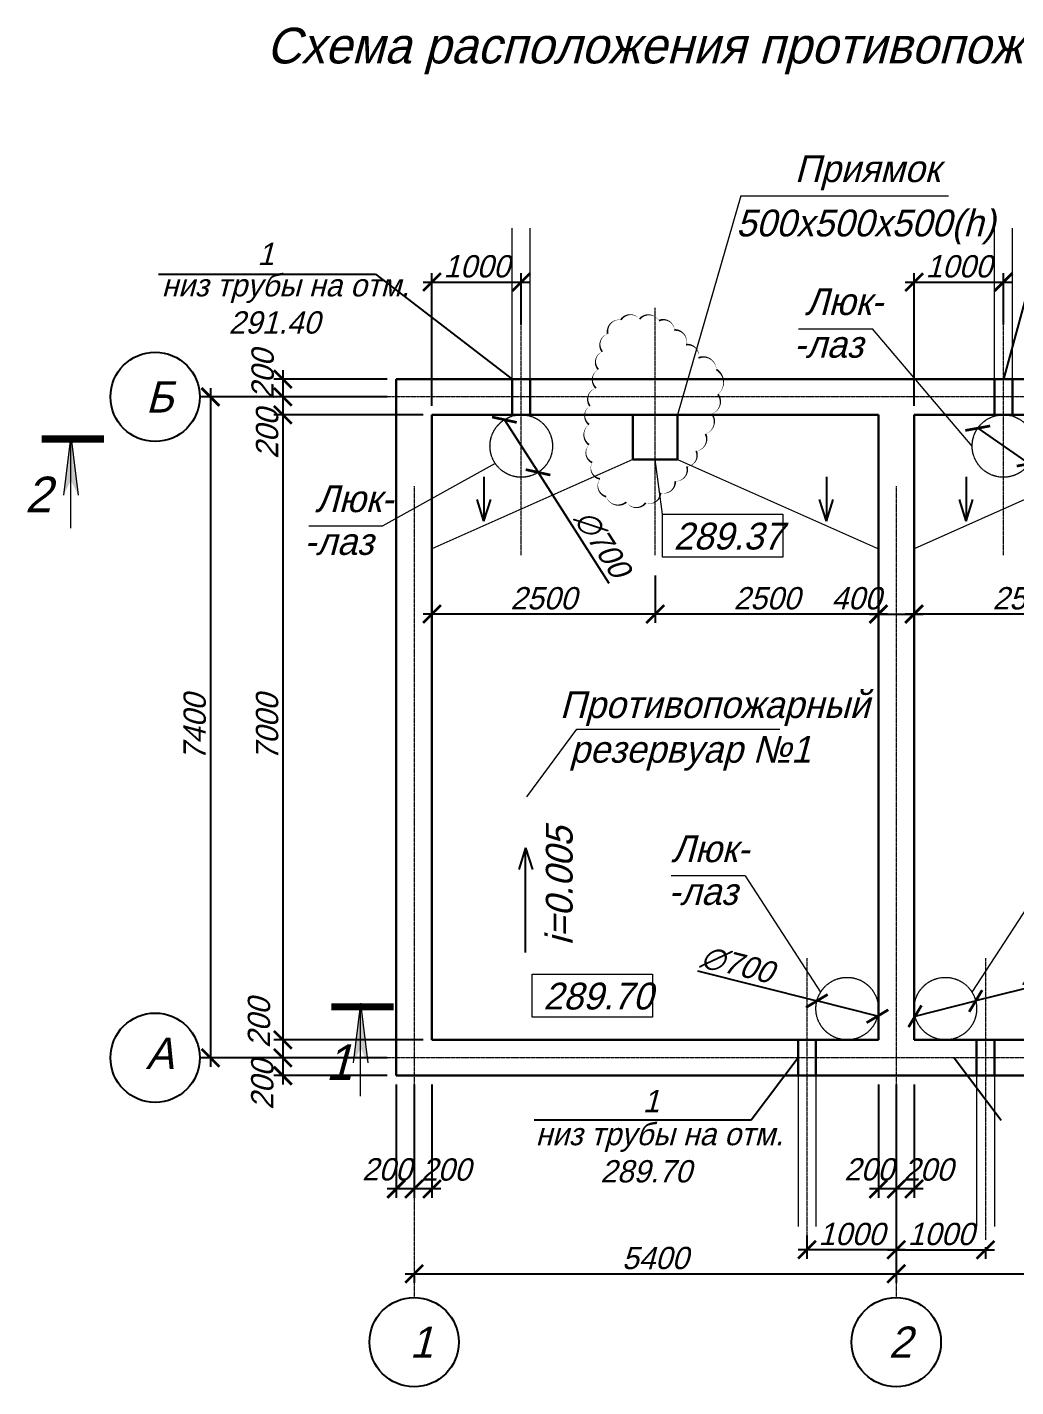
# Model space of a CAD drawing. Header units: millimetres. Extents: x 5929542 to 6152618, y 10240044 to 10382466.
# Drawn here: x 6011484 to 6022556, y 10303266 to 10318492 of the extents above; entities that cross this region are included whole.
import ezdxf

# ---------------------------------------------------------------- set-up
doc = ezdxf.new("R2010")
doc.units = ezdxf.units.MM
doc.header["$PDMODE"] = 35
doc.linetypes.add('ACAD_ISO02W100', pattern=[15, 12, -3])
doc.linetypes.add('CENTER', pattern=[2, 1.25, -0.25, 0.25, -0.25])
doc.layers.get('Defpoints').update_dxf_attribs({"color": 253})
for name, color, linetype, lineweight in [('Dimentions', 65, 'Continuous', 9), ('Layer1', 10, 'ACAD_ISO02W100', 13), ('арматура', 7, 'Continuous', 40), ('МОНОЛИТ', 5, 'Continuous', 30), ('Осевая', 4, 'CENTER', 9), ('Размеры', 172, 'Continuous', 13), ('Текст', 134, 'Continuous', 13), ('Текст @ 1', 134, 'Continuous', 13), ('эксплик', 7, 'Continuous', 50)]:
    doc.layers.add(name, color=color, linetype=linetype, lineweight=lineweight)
doc.layers.add('ВК', color=7, linetype='Continuous')
doc.layers.add('вспомог.', color=1, linetype='Continuous')
doc.styles.add('ГОСТ 2.304', font='mipgost.ttf', dxfattribs={"oblique": 15})
doc.styles.add('Размеры', font='times.ttf', dxfattribs={"width": 0.6})
doc.dimstyles.new('Размер 200', dxfattribs={"dimtxt": 250, "dimasz": 200, "dimexe": 100, "dimexo": 100, "dimgap": 50, "dimtad": 1, "dimdec": 0, "dimlfac": 2, "dimdsep": 46, "dimtxsty": 'Размеры', "dimblk1": 'ARCHTICK', "dimblk2": 'ARCHTICK', "dimsah": 1, "dimcen": 300, "dimdle": 100, "dimclrd": 256, "dimclre": 256, "dimclrt": 7, "dimaunit": 1, "dimadec": 1, "dimazin": 0, "dimtfac": 1, "dimtdec": 0, "dimtmove": 1, "dimatfit": 3, "dimldrblk": 'ARCHTICK', "dimfxl": 1, "dimtolj": 1, "dimtzin": 0, "dimarcsym": 0})

# ---------------------------------------------------------------- blocks, each defined once
blk = doc.blocks.new('_ArchTick')
at = {"color": 0, "linetype": 'ByBlock', "const_width": 0.15}
blk.add_lwpolyline([(-0.5, -0.5), (0.5, 0.5)], dxfattribs=at)
blk = doc.blocks.new('*D169')
at = {"layer": 'Defpoints', "color": 0, "transparency": 16777216}
for p in [(6015617, 10314351), (6013536, 10306951), (6015617, 10306951)]:
    blk.add_point(p, dxfattribs=at)
at = {"layer": 'Dimentions', "lineweight": -2, "transparency": 16777216}
for p, q in [((6015517, 10314351), (6013436, 10314351)), ((6013536, 10314451), (6013536, 10306851)), ((6015517, 10306951), (6013436, 10306951))]:
    blk.add_line(p, q, dxfattribs=at)
at = {"layer": 'Dimentions', "lineweight": -2, "transparency": 16777216, "xscale": 200, "yscale": 200, "zscale": 200}
for p, rotation in [((6013536, 10314351), 90), ((6013536, 10306951), 270)]:
    blk.add_blockref('_ArchTick', p, dxfattribs=dict(at, rotation=rotation))
at = {"layer": 'Dimentions', "color": 7, "transparency": 16777216, "insert": (6013361, 10310651), "char_height": 250, "attachment_point": 5, "rotation": 90, "style": 'ГОСТ 2.304'}
blk.add_mtext('\\A1;7400', dxfattribs=at)
blk = doc.blocks.new('*D170')
at = {"layer": 'Defpoints', "color": 0, "transparency": 16777216}
for p in [(6015617, 10314551), (6014347, 10314351), (6015617, 10314351)]:
    blk.add_point(p, dxfattribs=at)
at = {"layer": 'Dimentions', "lineweight": -2, "transparency": 16777216}
for p, q in [((6015517, 10314551), (6014247, 10314551)), ((6014347, 10314651), (6014347, 10314251)), ((6015517, 10314351), (6014247, 10314351))]:
    blk.add_line(p, q, dxfattribs=at)
at = {"layer": 'Dimentions', "lineweight": -2, "transparency": 16777216, "xscale": 200, "yscale": 200, "zscale": 200}
for p, rotation in [((6014347, 10314551), 90), ((6014347, 10314351), 270)]:
    blk.add_blockref('_ArchTick', p, dxfattribs=dict(at, rotation=rotation))
at = {"layer": 'Dimentions', "color": 7, "transparency": 16777216, "insert": (6014122, 10314601), "char_height": 250, "attachment_point": 5, "rotation": 90, "style": 'ГОСТ 2.304'}
blk.add_mtext('\\A1;200', dxfattribs=at)
blk = doc.blocks.new('*D171')
at = {"layer": 'Defpoints', "color": 0, "transparency": 16777216}
for p in [(6015617, 10314351), (6014347, 10314151), (6016017, 10314151)]:
    blk.add_point(p, dxfattribs=at)
at = {"layer": 'Dimentions', "lineweight": -2, "transparency": 16777216}
for p, q in [((6015517, 10314351), (6014247, 10314351)), ((6014347, 10314451), (6014347, 10314051)), ((6015917, 10314151), (6014247, 10314151))]:
    blk.add_line(p, q, dxfattribs=at)
at = {"layer": 'Dimentions', "lineweight": -2, "transparency": 16777216, "xscale": 200, "yscale": 200, "zscale": 200}
for p, rotation in [((6014347, 10314351), 90), ((6014347, 10314151), 270)]:
    blk.add_blockref('_ArchTick', p, dxfattribs=dict(at, rotation=rotation))
at = {"layer": 'Dimentions', "color": 7, "transparency": 16777216, "insert": (6014172, 10313937), "char_height": 250, "attachment_point": 5, "rotation": 90, "style": 'ГОСТ 2.304'}
blk.add_mtext('\\A1;200', dxfattribs=at)
blk = doc.blocks.new('*D172')
at = {"layer": 'Defpoints', "color": 0, "transparency": 16777216}
for p in [(6016017, 10314151), (6014347, 10307151), (6016017, 10307151)]:
    blk.add_point(p, dxfattribs=at)
at = {"layer": 'Dimentions', "lineweight": -2, "transparency": 16777216}
for p, q in [((6014347, 10314251), (6014347, 10307051)), ((6015917, 10314151), (6014247, 10314151)), ((6015917, 10307151), (6014247, 10307151))]:
    blk.add_line(p, q, dxfattribs=at)
at = {"layer": 'Dimentions', "lineweight": -2, "transparency": 16777216, "xscale": 200, "yscale": 200, "zscale": 200}
for p, rotation in [((6014347, 10314151), 90), ((6014347, 10307151), 270)]:
    blk.add_blockref('_ArchTick', p, dxfattribs=dict(at, rotation=rotation))
at = {"layer": 'Dimentions', "color": 7, "transparency": 16777216, "insert": (6014172, 10310651), "char_height": 250, "attachment_point": 5, "rotation": 90, "style": 'ГОСТ 2.304'}
blk.add_mtext('\\A1;7000', dxfattribs=at)
blk = doc.blocks.new('*D173')
at = {"layer": 'Defpoints', "color": 0, "transparency": 16777216}
for p in [(6016017, 10307151), (6014347, 10306951), (6015617, 10306951)]:
    blk.add_point(p, dxfattribs=at)
at = {"layer": 'Dimentions', "lineweight": -2, "transparency": 16777216}
for p, q in [((6014347, 10307251), (6014347, 10306851)), ((6015917, 10307151), (6014247, 10307151)), ((6015517, 10306951), (6014247, 10306951))]:
    blk.add_line(p, q, dxfattribs=at)
at = {"layer": 'Dimentions', "lineweight": -2, "transparency": 16777216, "xscale": 200, "yscale": 200, "zscale": 200}
for p, rotation in [((6014347, 10307151), 90), ((6014347, 10306951), 270)]:
    blk.add_blockref('_ArchTick', p, dxfattribs=dict(at, rotation=rotation))
at = {"layer": 'Dimentions', "color": 7, "transparency": 16777216, "insert": (6014081, 10307339), "char_height": 250, "attachment_point": 5, "rotation": 90, "style": 'ГОСТ 2.304'}
blk.add_mtext('\\A1;200', dxfattribs=at)
blk = doc.blocks.new('*D174')
at = {"layer": 'Defpoints', "color": 0, "transparency": 16777216}
for p in [(6015617, 10306951), (6014347, 10306751), (6015617, 10306751)]:
    blk.add_point(p, dxfattribs=at)
at = {"layer": 'Dimentions', "lineweight": -2, "transparency": 16777216}
for p, q in [((6014347, 10307051), (6014347, 10306651)), ((6015517, 10306951), (6014247, 10306951)), ((6015517, 10306751), (6014247, 10306751))]:
    blk.add_line(p, q, dxfattribs=at)
at = {"layer": 'Dimentions', "lineweight": -2, "transparency": 16777216, "xscale": 200, "yscale": 200, "zscale": 200}
for p, rotation in [((6014347, 10306951), 90), ((6014347, 10306751), 270)]:
    blk.add_blockref('_ArchTick', p, dxfattribs=dict(at, rotation=rotation))
at = {"layer": 'Dimentions', "color": 7, "transparency": 16777216, "insert": (6014118, 10306647), "char_height": 250, "attachment_point": 5, "rotation": 90, "style": 'ГОСТ 2.304'}
blk.add_mtext('\\A1;200', dxfattribs=at)
blk = doc.blocks.new('*D175')
at = {"layer": 'Defpoints', "color": 0, "transparency": 16777216}
for p in [(6021217, 10306751), (6015817, 10304613), (6021217, 10304532)]:
    blk.add_point(p, dxfattribs=at)
at = {"layer": 'Dimentions', "lineweight": -2, "transparency": 16777216}
for p, q in [((6021217, 10306651), (6021217, 10304432)), ((6015717, 10304532), (6021317, 10304532)), ((6015817, 10304513), (6015817, 10304432))]:
    blk.add_line(p, q, dxfattribs=at)
at = {"layer": 'Dimentions', "lineweight": -2, "transparency": 16777216, "xscale": 200, "yscale": 200, "zscale": 200, "rotation": 180}
blk.add_blockref('_ArchTick', (6015817, 10304532), dxfattribs=at)
at = {"layer": 'Dimentions', "lineweight": -2, "transparency": 16777216, "xscale": 200, "yscale": 200, "zscale": 200}
blk.add_blockref('_ArchTick', (6021217, 10304532), dxfattribs=at)
at = {"layer": 'Dimentions', "color": 7, "transparency": 16777216, "insert": (6018517, 10304707), "char_height": 250, "attachment_point": 5, "style": 'ГОСТ 2.304'}
blk.add_mtext('\\A1;5400', dxfattribs=at)
blk = doc.blocks.new('*D176')
at = {"layer": 'Defpoints', "color": 0, "transparency": 16777216}
for p in [(6015817, 10306751), (6016017, 10306751), (6015817, 10305482)]:
    blk.add_point(p, dxfattribs=at)
at = {"layer": 'Dimentions', "lineweight": -2, "transparency": 16777216}
for p, q in [((6015817, 10306651), (6015817, 10305382)), ((6016017, 10306651), (6016017, 10305382)), ((6016117, 10305482), (6015717, 10305482))]:
    blk.add_line(p, q, dxfattribs=at)
at = {"layer": 'Dimentions', "lineweight": -2, "transparency": 16777216, "xscale": 200, "yscale": 200, "zscale": 200, "rotation": 180}
blk.add_blockref('_ArchTick', (6015817, 10305482), dxfattribs=at)
at = {"layer": 'Dimentions', "lineweight": -2, "transparency": 16777216, "xscale": 200, "yscale": 200, "zscale": 200}
blk.add_blockref('_ArchTick', (6016017, 10305482), dxfattribs=at)
at = {"layer": 'Dimentions', "color": 7, "transparency": 16777216, "insert": (6016174, 10305698), "char_height": 250, "attachment_point": 5, "style": 'ГОСТ 2.304'}
blk.add_mtext('\\A1;200', dxfattribs=at)
blk = doc.blocks.new('*D177')
at = {"layer": 'Defpoints', "color": 0, "transparency": 16777216}
for p in [(6015617, 10306751), (6015817, 10306751), (6015617, 10305482)]:
    blk.add_point(p, dxfattribs=at)
at = {"layer": 'Dimentions', "lineweight": -2, "transparency": 16777216}
for p, q in [((6015617, 10306651), (6015617, 10305382)), ((6015817, 10306651), (6015817, 10305382)), ((6015917, 10305482), (6015517, 10305482))]:
    blk.add_line(p, q, dxfattribs=at)
at = {"layer": 'Dimentions', "lineweight": -2, "transparency": 16777216, "xscale": 200, "yscale": 200, "zscale": 200, "rotation": 180}
blk.add_blockref('_ArchTick', (6015617, 10305482), dxfattribs=at)
at = {"layer": 'Dimentions', "lineweight": -2, "transparency": 16777216, "xscale": 200, "yscale": 200, "zscale": 200}
blk.add_blockref('_ArchTick', (6015817, 10305482), dxfattribs=at)
at = {"layer": 'Dimentions', "color": 7, "transparency": 16777216, "insert": (6015512, 10305700), "char_height": 250, "attachment_point": 5, "style": 'ГОСТ 2.304'}
blk.add_mtext('\\A1;200', dxfattribs=at)
blk = doc.blocks.new('*D178')
at = {"layer": 'Defpoints', "color": 0, "transparency": 16777216}
for p in [(6021217, 10306751), (6021417, 10306751), (6021217, 10305482)]:
    blk.add_point(p, dxfattribs=at)
at = {"layer": 'Dimentions', "lineweight": -2, "transparency": 16777216}
for p, q in [((6021217, 10306651), (6021217, 10305382)), ((6021417, 10306651), (6021417, 10305382)), ((6021517, 10305482), (6021117, 10305482))]:
    blk.add_line(p, q, dxfattribs=at)
at = {"layer": 'Dimentions', "lineweight": -2, "transparency": 16777216, "xscale": 200, "yscale": 200, "zscale": 200, "rotation": 180}
blk.add_blockref('_ArchTick', (6021217, 10305482), dxfattribs=at)
at = {"layer": 'Dimentions', "lineweight": -2, "transparency": 16777216, "xscale": 200, "yscale": 200, "zscale": 200}
blk.add_blockref('_ArchTick', (6021417, 10305482), dxfattribs=at)
at = {"layer": 'Dimentions', "color": 7, "transparency": 16777216, "insert": (6021574, 10305698), "char_height": 250, "attachment_point": 5, "style": 'ГОСТ 2.304'}
blk.add_mtext('\\A1;200', dxfattribs=at)
blk = doc.blocks.new('*D179')
at = {"layer": 'Defpoints', "color": 0, "transparency": 16777216}
for p in [(6021017, 10306751), (6021217, 10306751), (6021017, 10305482)]:
    blk.add_point(p, dxfattribs=at)
at = {"layer": 'Dimentions', "lineweight": -2, "transparency": 16777216}
for p, q in [((6021017, 10306651), (6021017, 10305382)), ((6021217, 10306651), (6021217, 10305382)), ((6021317, 10305482), (6020917, 10305482))]:
    blk.add_line(p, q, dxfattribs=at)
at = {"layer": 'Dimentions', "lineweight": -2, "transparency": 16777216, "xscale": 200, "yscale": 200, "zscale": 200, "rotation": 180}
blk.add_blockref('_ArchTick', (6021017, 10305482), dxfattribs=at)
at = {"layer": 'Dimentions', "lineweight": -2, "transparency": 16777216, "xscale": 200, "yscale": 200, "zscale": 200}
blk.add_blockref('_ArchTick', (6021217, 10305482), dxfattribs=at)
at = {"layer": 'Dimentions', "color": 7, "transparency": 16777216, "insert": (6020912, 10305700), "char_height": 250, "attachment_point": 5, "style": 'ГОСТ 2.304'}
blk.add_mtext('\\A1;200', dxfattribs=at)
blk = doc.blocks.new('*D182')
at = {"layer": 'Defpoints', "color": 0, "transparency": 16777216}
for p in [(6016828, 10314096), (6017205, 10313507)]:
    blk.add_point(p, dxfattribs=at)
at = {"layer": 'Dimentions', "lineweight": -2, "transparency": 16777216}
for p in [(6016828, 10314096), (6018001, 10312263)]:
    blk.add_line(p, (6017205, 10313507), dxfattribs=at)
at = {"layer": 'Dimentions', "lineweight": -2, "transparency": 16777216, "xscale": 200, "yscale": 200, "zscale": 200}
for p, rotation in [((6016828, 10314096), 302.6044426034631), ((6017205, 10313507), 122.6044426034631)]:
    blk.add_blockref('_ArchTick', p, dxfattribs=dict(at, rotation=rotation))
at = {"layer": 'Dimentions', "color": 7, "transparency": 16777216, "insert": (6017926, 10312706), "char_height": 250, "attachment_point": 5, "rotation": 302.6044, "style": 'ГОСТ 2.304'}
blk.add_mtext('\\A1;∅700', dxfattribs=at)
blk = doc.blocks.new('*D183')
at = {"layer": 'Defpoints', "color": 0, "transparency": 16777216}
for p in [(6017017, 10315637), (6017017, 10315061), (6016017, 10314151)]:
    blk.add_point(p, dxfattribs=at)
at = {"layer": 'Dimentions', "lineweight": -2, "transparency": 16777216}
for p, q in [((6016017, 10314251), (6016017, 10315737)), ((6017017, 10315161), (6017017, 10315737)), ((6015917, 10315637), (6017117, 10315637))]:
    blk.add_line(p, q, dxfattribs=at)
at = {"layer": 'Dimentions', "lineweight": -2, "transparency": 16777216, "xscale": 200, "yscale": 200, "zscale": 200, "rotation": 180}
blk.add_blockref('_ArchTick', (6016017, 10315637), dxfattribs=at)
at = {"layer": 'Dimentions', "lineweight": -2, "transparency": 16777216, "xscale": 200, "yscale": 200, "zscale": 200}
blk.add_blockref('_ArchTick', (6017017, 10315637), dxfattribs=at)
at = {"layer": 'Dimentions', "color": 7, "transparency": 16777216, "insert": (6016517, 10315812), "char_height": 250, "attachment_point": 5, "style": 'ГОСТ 2.304'}
blk.add_mtext('\\A1;1000', dxfattribs=at)
blk = doc.blocks.new('*D184')
at = {"layer": 'Defpoints', "color": 0, "transparency": 16777216}
for p in [(6018517, 10312453), (6016017, 10312304), (6016017, 10311920)]:
    blk.add_point(p, dxfattribs=at)
at = {"layer": 'Dimentions', "lineweight": -2, "transparency": 16777216}
for p, q in [((6018517, 10312353), (6018517, 10311820)), ((6016017, 10312204), (6016017, 10311820)), ((6018617, 10311920), (6015917, 10311920))]:
    blk.add_line(p, q, dxfattribs=at)
at = {"layer": 'Dimentions', "lineweight": -2, "transparency": 16777216, "xscale": 200, "yscale": 200, "zscale": 200, "rotation": 180}
blk.add_blockref('_ArchTick', (6016017, 10311920), dxfattribs=at)
at = {"layer": 'Dimentions', "lineweight": -2, "transparency": 16777216, "xscale": 200, "yscale": 200, "zscale": 200}
blk.add_blockref('_ArchTick', (6018517, 10311920), dxfattribs=at)
at = {"layer": 'Dimentions', "color": 7, "transparency": 16777216, "insert": (6017267, 10312095), "char_height": 250, "attachment_point": 5, "style": 'ГОСТ 2.304'}
blk.add_mtext('\\A1;2500', dxfattribs=at)
blk = doc.blocks.new('*D185')
at = {"layer": 'Defpoints', "color": 0, "transparency": 16777216}
for p in [(6022129, 10314001), (6022705, 10313602)]:
    blk.add_point(p, dxfattribs=at)
at = {"layer": 'Dimentions', "lineweight": -2, "transparency": 16777216}
for p in [(6022129, 10314001), (6024046, 10312673)]:
    blk.add_line(p, (6022705, 10313602), dxfattribs=at)
at = {"layer": 'Dimentions', "lineweight": -2, "transparency": 16777216, "xscale": 200, "yscale": 200, "zscale": 200}
for p, rotation in [((6022129, 10314001), 325.2882133159872), ((6022705, 10313602), 145.2882133159872)]:
    blk.add_blockref('_ArchTick', p, dxfattribs=dict(at, rotation=rotation))
at = {"layer": 'Dimentions', "color": 7, "transparency": 16777216, "insert": (6023806, 10313053), "char_height": 250, "attachment_point": 5, "rotation": 325.2882, "style": 'ГОСТ 2.304'}
blk.add_mtext('\\A1;∅700', dxfattribs=at)
blk = doc.blocks.new('*D186')
at = {"layer": 'Defpoints', "color": 0, "transparency": 16777216}
for p in [(6022417, 10315637), (6022417, 10315061), (6021417, 10314151)]:
    blk.add_point(p, dxfattribs=at)
at = {"layer": 'Dimentions', "lineweight": -2, "transparency": 16777216}
for p, q in [((6021417, 10314251), (6021417, 10315737)), ((6022417, 10315161), (6022417, 10315737)), ((6021317, 10315637), (6022517, 10315637))]:
    blk.add_line(p, q, dxfattribs=at)
at = {"layer": 'Dimentions', "lineweight": -2, "transparency": 16777216, "xscale": 200, "yscale": 200, "zscale": 200, "rotation": 180}
blk.add_blockref('_ArchTick', (6021417, 10315637), dxfattribs=at)
at = {"layer": 'Dimentions', "lineweight": -2, "transparency": 16777216, "xscale": 200, "yscale": 200, "zscale": 200}
blk.add_blockref('_ArchTick', (6022417, 10315637), dxfattribs=at)
at = {"layer": 'Dimentions', "color": 7, "transparency": 16777216, "insert": (6021917, 10315812), "char_height": 250, "attachment_point": 5, "style": 'ГОСТ 2.304'}
blk.add_mtext('\\A1;1000', dxfattribs=at)
blk = doc.blocks.new('*D187')
at = {"layer": 'Defpoints', "color": 0, "transparency": 16777216}
for p in [(6021017, 10312121), (6021417, 10312121), (6021417, 10311920)]:
    blk.add_point(p, dxfattribs=at)
at = {"layer": 'Dimentions', "lineweight": -2, "transparency": 16777216}
for p, q in [((6020917, 10311920), (6021517, 10311920)), ((6021017, 10312021), (6021017, 10311820)), ((6021417, 10312021), (6021417, 10311820))]:
    blk.add_line(p, q, dxfattribs=at)
at = {"layer": 'Dimentions', "lineweight": -2, "transparency": 16777216, "xscale": 200, "yscale": 200, "zscale": 200, "rotation": 180}
blk.add_blockref('_ArchTick', (6021017, 10311920), dxfattribs=at)
at = {"layer": 'Dimentions', "lineweight": -2, "transparency": 16777216, "xscale": 200, "yscale": 200, "zscale": 200}
blk.add_blockref('_ArchTick', (6021417, 10311920), dxfattribs=at)
at = {"layer": 'Dimentions', "color": 7, "transparency": 16777216, "insert": (6020769, 10312095), "char_height": 250, "attachment_point": 5, "style": 'ГОСТ 2.304'}
blk.add_mtext('\\A1;400', dxfattribs=at)
blk = doc.blocks.new('*D188')
at = {"layer": 'Defpoints', "color": 0, "transparency": 16777216}
for p in [(6020327, 10307587), (6021006, 10307416)]:
    blk.add_point(p, dxfattribs=at)
at = {"layer": 'Dimentions', "lineweight": -2, "transparency": 16777216}
for p in [(6018992, 10307923), (6021006, 10307416)]:
    blk.add_line(p, (6020327, 10307587), dxfattribs=at)
at = {"layer": 'Dimentions', "lineweight": -2, "transparency": 16777216, "xscale": 200, "yscale": 200, "zscale": 200}
for p, rotation in [((6020327, 10307587), 345.88336410467), ((6021006, 10307416), 165.88336410467)]:
    blk.add_blockref('_ArchTick', p, dxfattribs=dict(at, rotation=rotation))
at = {"layer": 'Dimentions', "color": 7, "transparency": 16777216, "insert": (6019437, 10307992), "char_height": 250, "attachment_point": 5, "rotation": 345.8834, "style": 'ГОСТ 2.304'}
blk.add_mtext('\\A1;∅700', dxfattribs=at)
blk = doc.blocks.new('*D189')
at = {"layer": 'Defpoints', "color": 0, "transparency": 16777216}
for p in [(6022106, 10307587), (6021427, 10307416)]:
    blk.add_point(p, dxfattribs=at)
at = {"layer": 'Dimentions', "lineweight": -2, "transparency": 16777216}
for p in [(6023441, 10307923), (6021427, 10307416)]:
    blk.add_line(p, (6022106, 10307587), dxfattribs=at)
at = {"layer": 'Dimentions', "lineweight": -2, "transparency": 16777216, "xscale": 200, "yscale": 200, "zscale": 200}
for p, rotation in [((6022106, 10307587), 194.1166358953301), ((6021427, 10307416), 14.11663589533006)]:
    blk.add_blockref('_ArchTick', p, dxfattribs=dict(at, rotation=rotation))
at = {"layer": 'Dimentions', "color": 7, "transparency": 16777216, "insert": (6022997, 10307992), "char_height": 250, "attachment_point": 5, "rotation": 14.1166, "style": 'ГОСТ 2.304'}
blk.add_mtext('\\A1;∅700', dxfattribs=at)
blk = doc.blocks.new('*D192')
at = {"layer": 'Defpoints', "color": 0, "transparency": 16777216}
for p in [(6026617, 10306751), (6021217, 10304613), (6026617, 10304532)]:
    blk.add_point(p, dxfattribs=at)
at = {"layer": 'Dimentions', "lineweight": -2, "transparency": 16777216}
for p, q in [((6026617, 10306651), (6026617, 10304432)), ((6021117, 10304532), (6026717, 10304532)), ((6021217, 10304513), (6021217, 10304432))]:
    blk.add_line(p, q, dxfattribs=at)
at = {"layer": 'Dimentions', "lineweight": -2, "transparency": 16777216, "xscale": 200, "yscale": 200, "zscale": 200, "rotation": 180}
blk.add_blockref('_ArchTick', (6021217, 10304532), dxfattribs=at)
at = {"layer": 'Dimentions', "lineweight": -2, "transparency": 16777216, "xscale": 200, "yscale": 200, "zscale": 200}
blk.add_blockref('_ArchTick', (6026617, 10304532), dxfattribs=at)
at = {"layer": 'Dimentions', "color": 7, "transparency": 16777216, "insert": (6023917, 10304707), "char_height": 250, "attachment_point": 5, "style": 'ГОСТ 2.304'}
blk.add_mtext('\\A1;5400', dxfattribs=at)
blk = doc.blocks.new('*D193')
at = {"layer": 'Defpoints', "color": 0, "transparency": 16777216}
for p in [(6021017, 10312453), (6018517, 10312304), (6018517, 10311920)]:
    blk.add_point(p, dxfattribs=at)
at = {"layer": 'Dimentions', "lineweight": -2, "transparency": 16777216}
for p, q in [((6021017, 10312353), (6021017, 10311820)), ((6018517, 10312204), (6018517, 10311820)), ((6021117, 10311920), (6018417, 10311920))]:
    blk.add_line(p, q, dxfattribs=at)
at = {"layer": 'Dimentions', "lineweight": -2, "transparency": 16777216, "xscale": 200, "yscale": 200, "zscale": 200, "rotation": 180}
blk.add_blockref('_ArchTick', (6018517, 10311920), dxfattribs=at)
at = {"layer": 'Dimentions', "lineweight": -2, "transparency": 16777216, "xscale": 200, "yscale": 200, "zscale": 200}
blk.add_blockref('_ArchTick', (6021017, 10311920), dxfattribs=at)
at = {"layer": 'Dimentions', "color": 7, "transparency": 16777216, "insert": (6019767, 10312095), "char_height": 250, "attachment_point": 5, "style": 'ГОСТ 2.304'}
blk.add_mtext('\\A1;2500', dxfattribs=at)
blk = doc.blocks.new('*D194')
at = {"layer": 'Defpoints', "color": 0, "transparency": 16777216}
for p in [(6023917, 10312453), (6021417, 10312304), (6021417, 10311920)]:
    blk.add_point(p, dxfattribs=at)
at = {"layer": 'Dimentions', "lineweight": -2, "transparency": 16777216}
for p, q in [((6023917, 10312353), (6023917, 10311820)), ((6021417, 10312204), (6021417, 10311820)), ((6024017, 10311920), (6021317, 10311920))]:
    blk.add_line(p, q, dxfattribs=at)
at = {"layer": 'Dimentions', "lineweight": -2, "transparency": 16777216, "xscale": 200, "yscale": 200, "zscale": 200, "rotation": 180}
blk.add_blockref('_ArchTick', (6021417, 10311920), dxfattribs=at)
at = {"layer": 'Dimentions', "lineweight": -2, "transparency": 16777216, "xscale": 200, "yscale": 200, "zscale": 200}
blk.add_blockref('_ArchTick', (6023917, 10311920), dxfattribs=at)
at = {"layer": 'Dimentions', "color": 7, "transparency": 16777216, "insert": (6022667, 10312095), "char_height": 250, "attachment_point": 5, "style": 'ГОСТ 2.304'}
blk.add_mtext('\\A1;2500', dxfattribs=at)
blk = doc.blocks.new('*D196')
at = {"layer": 'Defpoints', "color": 0, "transparency": 16777216}
for p in [(6021217, 10305482), (6020217, 10305062), (6020217, 10304801)]:
    blk.add_point(p, dxfattribs=at)
at = {"layer": 'Dimentions', "lineweight": -2, "transparency": 16777216}
for p, q in [((6021217, 10305382), (6021217, 10304701)), ((6020217, 10304962), (6020217, 10304701)), ((6021317, 10304801), (6020117, 10304801))]:
    blk.add_line(p, q, dxfattribs=at)
at = {"layer": 'Dimentions', "lineweight": -2, "transparency": 16777216, "xscale": 200, "yscale": 200, "zscale": 200, "rotation": 180}
blk.add_blockref('_ArchTick', (6020217, 10304801), dxfattribs=at)
at = {"layer": 'Dimentions', "lineweight": -2, "transparency": 16777216, "xscale": 200, "yscale": 200, "zscale": 200}
blk.add_blockref('_ArchTick', (6021217, 10304801), dxfattribs=at)
at = {"layer": 'Dimentions', "color": 7, "transparency": 16777216, "insert": (6020717, 10304976), "char_height": 250, "attachment_point": 5, "style": 'ГОСТ 2.304'}
blk.add_mtext('\\A1;1000', dxfattribs=at)
blk = doc.blocks.new('*D197')
at = {"layer": 'Defpoints', "color": 0, "transparency": 16777216}
for p in [(6021217, 10305482), (6022217, 10304932), (6022217, 10304801)]:
    blk.add_point(p, dxfattribs=at)
at = {"layer": 'Dimentions', "lineweight": -2, "transparency": 16777216}
for p, q in [((6021217, 10305382), (6021217, 10304701)), ((6021117, 10304801), (6022317, 10304801)), ((6022217, 10304832), (6022217, 10304701))]:
    blk.add_line(p, q, dxfattribs=at)
at = {"layer": 'Dimentions', "lineweight": -2, "transparency": 16777216, "xscale": 200, "yscale": 200, "zscale": 200, "rotation": 180}
blk.add_blockref('_ArchTick', (6021217, 10304801), dxfattribs=at)
at = {"layer": 'Dimentions', "lineweight": -2, "transparency": 16777216, "xscale": 200, "yscale": 200, "zscale": 200}
blk.add_blockref('_ArchTick', (6022217, 10304801), dxfattribs=at)
at = {"layer": 'Dimentions', "color": 7, "transparency": 16777216, "insert": (6021717, 10304976), "char_height": 250, "attachment_point": 5, "style": 'ГОСТ 2.304'}
blk.add_mtext('\\A1;1000', dxfattribs=at)

msp = doc.modelspace()

# ---------------------------------------------------------------- hatches: boundary and pattern name
at = {"layer": 'Текст', "linetype": 'ByBlock', "lineweight": 9}
h = msp.add_hatch(color=256, dxfattribs=at)
h.paths.add_polyline_path([(6011973.04137, 10313919.61375), (6012055.09149, 10313252.1119), (6011973.04137, 10313416.07378)])
h.paths.add_polyline_path([(6011973.04137, 10313919.61375), (6011973.04137, 10313416.07378), (6011890.99125, 10313252.1119)])
h = msp.add_hatch(color=256, dxfattribs=at)
h.paths.add_polyline_path([(6015217.15988, 10307561.51658), (6015299.21, 10306894.01473), (6015217.15988, 10307057.97661)])
h.paths.add_polyline_path([(6015217.15988, 10307561.51658), (6015217.15988, 10307057.97661), (6015135.10976, 10306894.01473)])

# ---------------------------------------------------------------- linework, layer by layer
at = {"layer": 'Dimentions'}
for p, q in [((6018266.8976, 10313651.45138), (6016016.89721, 10312649.05517)), ((6018766.8976, 10313651.45138), (6021016.89799, 10312649.05517)), ((6023666.89838, 10313651.45138), (6021416.89799, 10312649.05517))]:
    msp.add_line(p, q, dxfattribs=at)
at = {"layer": 'Layer1', "color": 1, "linetype": 'ACAD_ISO02W100', "ltscale": 0.5}
for centre in [(6017016.89721, 10313801.45138), (6022416.89799, 10313801.45138), (6020666.89799, 10307501.45087), (6021766.89799, 10307501.45087)]:
    msp.add_circle(centre, 350, dxfattribs=at)
at = {"layer": 'арматура', "ltscale": 0.02}
msp.add_lwpolyline([(6019201.85481, 10314658.07485, 0, 20, 0.52056705), (6019001.97798, 10314788.33729, 0, 20, 0.52056705), (6019001.97798, 10314788.33729, 0, 20, 0.52056705), (6018862.93461, 10314935.96768, 0, 20, 0.52056705), (6018862.93461, 10314935.96768, 0, 20, 0.52056705), (6018732.57946, 10315100.96604, 0, 20, 0.52056705), (6018732.57946, 10315100.96604, 0, 20, 0.52056705), (6018558.77684, 10315205.17653, 0, 20, 0.52056705), (6018558.77684, 10315205.17653, 0, 20, 0.52056705), (6018341.52038, 10315222.5445, 0, 20, 0.52056705), (6018341.52038, 10315222.5445, 0, 20, 0.52056705), (6018132.95532, 10315213.86051, 0, 20, 0.52056705), (6018132.95532, 10315213.86051, 0, 20, 0.52056705), (6017985.22054, 10315057.54614, 0, 20, 0.52056705), (6017985.22054, 10315057.54614, 0, 20, 0.52056705), (6017924.38708, 10314857.81049, 0, 20, 0.52056705), (6017924.38708, 10314857.81049, 0, 20, 0.52056705), (6017880.93643, 10314658.07485, 0, 20, 0.52056705), (6017880.93643, 10314658.07485, 0, 20, 0.52056705), (6017854.8654, 10314449.65523, 0, 20, 0.52056705), (6017854.8654, 10314449.65523, 0, 20, 0.52056705), (6017785.34371, 10314249.91959, 0, 20, 0.52056705), (6017785.34371, 10314249.91959, 0, 20, 0.52056705), (6017776.65231, 10314041.49996, 0, 20, 0.52056705), (6017776.65231, 10314041.49996, 0, 20, 0.52056705), (6017776.65231, 10313815.71238, 0, 20, 0.52056705), (6017776.65231, 10313815.71238, 0, 20, 0.52056705), (6017811.41474, 10313615.97673, 0, 20, 0.52056705), (6017811.41474, 10313615.97673, 0, 20, 0.52056705), (6017898.31605, 10313433.60906, 0, 20, 0.52056705), (6017898.31605, 10313433.60906, 0, 20, 0.52056705), (6017967.83774, 10313233.87341, 0, 20, 0.52056705), (6017967.83774, 10313233.87341, 0, 20, 0.52056705), (6018193.7856, 10313173.08419, 0, 20, 0.52056705), (6018193.7856, 10313173.08419, 0, 20, 0.52056705), (6018411.04206, 10313164.40021, 0, 20, 0.52056705), (6018411.04206, 10313164.40021, 0, 20, 0.52056705), (6018576.15646, 10313277.29468, 0, 20, 0.52056705), (6018576.15646, 10313277.29468, 0, 20, 0.52056705), (6018741.27086, 10313407.55711, 0, 20, 0.52056705), (6018741.27086, 10313407.55711, 0, 20, 0.52056705), (6018871.62601, 10313572.55547, 0, 20, 0.52056705), (6018871.62601, 10313572.55547, 0, 20, 0.52056705), (6018975.90695, 10313746.23917, 0, 20, 0.52056705), (6018975.90695, 10313746.23917, 0, 20, 0.52056705), (6019080.19107, 10313937.28947, 0, 20, 0.52056705), (6019080.19107, 10313937.28947, 0, 20, 0.52056705), (6019149.71275, 10314163.07842, 0, 20, 0.52056705), (6019149.71275, 10314163.07842, 0, 20, 0.52056705), (6019219.23444, 10314380.18202, 0, 20, 0.52056705), (6019219.23444, 10314380.18202, 0, 20, 0.52056705)], format="xyseb", close=True, dxfattribs=at)
at = {"layer": 'ВК', "color": 0, "linetype": 'ByBlock', "lineweight": 9, "ltscale": 1000}
for p, q in [((6019477.10399, 10316603.06958), (6018766.8976, 10314151.45138)), ((6016916.89721, 10314151.45138), (6016916.89721, 10316241.10329)), ((6017116.89721, 10314151.45138), (6017116.89721, 10316241.10329)), ((6022316.89799, 10314151.45138), (6022316.89799, 10316241.10329)), ((6022516.89799, 10314151.45138), (6022516.89799, 10316241.10329)), ((6022066.89799, 10313801.45138), (6020951.68745, 10315115.15603)), ((6016726.28864, 10313606.39585), (6015466.76257, 10312907.11182)), ((6018599.83259, 10313038.98399), (6018516.8976, 10313651.45138)), ((6019525.74732, 10308987.62735), (6020369.33135, 10307685.71725)), ((6022908.04866, 10308987.62735), (6022064.46463, 10307685.71725)), ((6020116.89799, 10307151.45087), (6020116.89799, 10305061.79896)), ((6020316.89799, 10307151.45087), (6020316.89799, 10305061.79896)), ((6022116.89799, 10307151.45087), (6022116.89799, 10305061.79896)), ((6022316.89799, 10307151.45087), (6022316.89799, 10305061.79896))]:
    msp.add_line(p, q, dxfattribs=at)
for points in [[(6018599.83259, 10313038.98399), (6019945.52217, 10313038.98399), (6019945.52217, 10312557.3398), (6018599.83259, 10312557.3398)], [(6017139.36323, 10307888.17858), (6018485.05281, 10307888.17858), (6018485.05281, 10307406.53438), (6017139.36323, 10307406.53438)]]:
    msp.add_lwpolyline(points, close=True, dxfattribs=at)
at = {"layer": 'вспомог.', "linetype": 'Continuous'}
for p, q in [((6016599.36817, 10313456.73243), (6016599.36817, 10312959.09546)), ((6020434.42703, 10313456.73243), (6020434.42703, 10312959.09546)), ((6021999.36895, 10313456.73243), (6021999.36895, 10312959.09546)), ((6016599.36817, 10312959.09546), (6016523.10461, 10313204.18118)), ((6016599.36817, 10312959.09546), (6016675.63173, 10313204.18118)), ((6020434.42703, 10312959.09546), (6020358.16347, 10313204.18118)), ((6020434.42703, 10312959.09546), (6020510.69059, 10313204.18118)), ((6021999.36895, 10312959.09546), (6021923.10539, 10313204.18118)), ((6021999.36895, 10312959.09546), (6022075.63251, 10313204.18118)), ((6017065.35352, 10309303.11227), (6016989.08996, 10309058.02655)), ((6017065.35352, 10308130.53052), (6017065.35352, 10309303.11227)), ((6017065.35352, 10309303.11227), (6017141.61708, 10309058.02655))]:
    msp.add_line(p, q, dxfattribs=at)
at = {"layer": 'МОНОЛИТ', "linetype": 'Continuous', "ltscale": 0.1}
for p, q in [((6015616.89721, 10306751.45087), (6015616.89721, 10314551.45138)), ((6015616.89721, 10314551.45138), (6026816.89721, 10314551.45138)), ((6016016.89721, 10307151.45087), (6016016.89721, 10314151.45138)), ((6016016.89721, 10314151.45138), (6021016.89799, 10314151.45138)), ((6018266.8976, 10313651.45138), (6018266.8976, 10314151.45138)), ((6018766.8976, 10313651.45138), (6018766.8976, 10314151.45138)), ((6021016.89799, 10307151.45087), (6021016.89799, 10314151.45138)), ((6021416.89799, 10307151.45087), (6021416.89799, 10314151.45138)), ((6021416.89799, 10314151.45138), (6026416.89799, 10314151.45138)), ((6018266.8976, 10313651.45138), (6018766.8976, 10313651.45138)), ((6016016.89721, 10307151.45087), (6021016.89799, 10307151.45087)), ((6021416.89799, 10307151.45087), (6026416.89799, 10307151.45087)), ((6015616.89721, 10306751.45087), (6026816.89799, 10306751.45087))]:
    msp.add_line(p, q, dxfattribs=at)
for points in [[(6016916.89721, 10314551.45138), (6017116.89721, 10314551.45138), (6017116.89721, 10314151.45138), (6016916.89721, 10314151.45138)], [(6022316.89799, 10314551.45138), (6022516.89799, 10314551.45138), (6022516.89799, 10314151.45138), (6022316.89799, 10314151.45138)], [(6020316.89799, 10306751.45087), (6020116.89799, 10306751.45087), (6020116.89799, 10307151.45087), (6020316.89799, 10307151.45087)], [(6022116.89799, 10306751.45087), (6022316.89799, 10306751.45087), (6022316.89799, 10307151.45087), (6022116.89799, 10307151.45087)]]:
    msp.add_lwpolyline(points, close=True, dxfattribs=at)
at = {"layer": 'Осевая', "ltscale": 10}
for p, q in [((6017016.89721, 10312579.11703), (6017016.89721, 10315348.53739)), ((6018516.8976, 10312579.11703), (6018516.8976, 10315348.53739)), ((6022416.89799, 10312579.11703), (6022416.89799, 10315348.53739)), ((6026816.89799, 10314351.45138), (6013416.41782, 10314351.45138)), ((6015816.89721, 10313353.70148), (6015816.89614, 10304266.47534)), ((6021216.89799, 10313353.70148), (6021216.89799, 10304266.47534)), ((6020216.89799, 10308065.69296), (6020216.89799, 10304912.83187)), ((6022216.89799, 10308065.69296), (6022216.89799, 10304912.83187)), ((6026816.89799, 10306951.45087), (6013416.41782, 10306951.45087))]:
    msp.add_line(p, q, dxfattribs=at)
at = {"layer": 'Размеры', "linetype": 'Continuous', "lineweight": 25, "ltscale": 100}
for centre in [(6012916.41782, 10314351.45138), (6012916.41782, 10306951.45087), (6015816.89592, 10303766.47534), (6021216.89799, 10303766.47534)]:
    msp.add_circle(centre, 500, dxfattribs=at)
at = {"layer": 'Текст', "lineweight": 25, "ltscale": 2}
for p, q in [((6023052.94359, 10316884.03158), (6022416.89799, 10314551.45138)), ((6012954.3271, 10315726.83194), (6015386.34543, 10315726.83194)), ((6015386.34543, 10315726.83194), (6016916.89721, 10314551.45138)), ((6020116.89799, 10306951.45087), (6019592.09707, 10306252.33543)), ((6021866.89799, 10306951.45087), (6022391.69891, 10306252.33543)), ((6019592.09707, 10306252.33543), (6017160.07875, 10306252.33543))]:
    msp.add_line(p, q, dxfattribs=at)
at = {"layer": 'Текст', "linetype": 'ByBlock', "lineweight": 9}
for p, q in [((6011973.04137, 10313919.61375), (6011890.99125, 10313252.1119)), ((6011973.04137, 10313919.61375), (6012055.09149, 10313252.1119)), ((6011968.14477, 10313879.77841), (6011968.14477, 10312880.08835)), ((6015217.15988, 10307561.51658), (6015135.10976, 10306894.01473)), ((6015212.26327, 10307521.68124), (6015212.26327, 10306521.99118)), ((6015217.15988, 10307561.51658), (6015299.21, 10306894.01473))]:
    msp.add_line(p, q, dxfattribs=at)
at = {"layer": 'Текст', "ltscale": 0.2}
for p, q in [((6017080.69827, 10309872.47054, -6000), (6017639.73757, 10310632.04655, -9000)), ((6017639.73757, 10310632.04655, -3000), (6019911.65776, 10310632.04655, -3000))]:
    msp.add_line(p, q, dxfattribs=at)
at = {"layer": 'Текст', "linetype": 'ByBlock', "lineweight": 9, "const_width": 80}
for points in [[(6012345.37776, 10313879.77841), (6011645.11424, 10313879.77841)], [(6015589.49627, 10307521.68124), (6014889.23274, 10307521.68124)]]:
    msp.add_lwpolyline(points, dxfattribs=at)
at = {"layer": 'эксплик', "color": 0, "lineweight": 0, "ltscale": 1000}
for p, q in [((6019477.10399, 10316603.06958), (6021801.5683, 10316603.06958)), ((6020122.55435, 10315115.15603), (6020951.68745, 10315115.15603)), ((6014637.62947, 10312907.11182), (6015466.76257, 10312907.11182)), ((6019525.74732, 10308987.62735), (6018696.61422, 10308987.62735))]:
    msp.add_line(p, q, dxfattribs=at)

# ---------------------------------------------------------------- texts
at = {"layer": 'Dimentions', "color": 0, "lineweight": 5, "ltscale": 2, "style": 'ГОСТ 2.304', "oblique": 15}
for s, height, p in [('Схема расположения противопожарных резервуаров №1 и №2 ', 400, (6014161.95551, 10318085.54314)), ('Приямок', 300, (6020079.12638, 10316756.88857)), ('500х500х500(h)', 300, (6019423.32481, 10316148.41557)), ('Люк-', 300, (6020192.61654, 10315268.97502)), ('-лаз', 300, (6020068.77517, 10314790.48033)), ('Люк-', 300, (6014707.69166, 10313060.93081)), ('-лаз', 300, (6014583.8503, 10312582.43612)), ('Люк-', 300, (6018695.18513, 10309141.44634)), ('-лаз', 300, (6018662.15473, 10308662.95165))]:
    msp.add_text(s, height=height, dxfattribs=at).set_placement(p)
msp.add_text('i=0.005', height=300, rotation=90, dxfattribs=at).set_placement((6017592.29867, 10308208.87011))
at = {"layer": 'Dimentions', "color": 0, "lineweight": 5, "ltscale": 2, "width": 3710.9600501, "attachment_point": 1, "style": 'ГОСТ 2.304'}
for s, insert, char_height in [('\\pi590.93; низ трубы на отм.    \\P\\pi1434.9;291.40', (6012304.66966, 10315726.83194), 250), ('289.37', (6018723.33845, 10312942.43471), 300), ('Противопожарный    \\P резервуар №1', (6017447.92144, 10311055.32698, -3000), 300), ('289.70', (6017262.86909, 10307791.6293), 300), ('\\pi590.93; низ трубы на отм.    \\P\\pi1408.1;289.70', (6016493.67652, 10306221.55844), 250)]:
    msp.add_mtext(s, dxfattribs=dict(at, insert=insert, char_height=char_height))
at = {"layer": 'Размеры', "linetype": 'Continuous', "lineweight": 25, "ltscale": 100, "char_height": 350, "attachment_point": 1, "style": 'ГОСТ 2.304'}
for s, insert, width in [('Б', (6012812.04282, 10314526.45138), 350), ('\\fMipgost|b0|i0|c1|p34;\\W1.0000000000;\\T1.0000000000;\\o\\lА', (6012812.04282, 10307176.23052), 350), ('\\fMipgost|b0|i0|c1|p34;\\W1.0000000000;\\T1.0000000000;\\o\\l1', (6015767.14592, 10303941.47534), 249.75), ('\\fMipgost|b0|i0|c1|p34;\\W1.0000000000;\\T1.0000000000;\\o\\l2', (6021129.64799, 10303941.47534), 326.75)]:
    msp.add_mtext(s, dxfattribs=dict(at, insert=insert, width=width))
at = {"layer": 'Текст', "lineweight": 25, "ltscale": 2, "style": 'ГОСТ 2.304', "oblique": 15}
for p in [(6014061.70161, 10315826.83194), (6018377.40113, 10306341.36447)]:
    msp.add_text('1', height=250, dxfattribs=at).set_placement(p)
at = {"layer": 'Текст @ 1', "linetype": 'ByBlock', "lineweight": 9, "style": 'ГОСТ 2.304', "oblique": 15}
for s, p in [('2', (6011456.87702, 10313058.51605)), ('1', (6014825.81244, 10306700.41888))]:
    msp.add_text(s, height=400, dxfattribs=at).set_placement(p)

# ---------------------------------------------------------------- dimensions: what is measured, and where the dimension line sits
at = {"layer": 'Dimentions'}
for base, p1, p2, picture, middle in [((6017016.89721, 10315637.16067), (6016016.89721, 10314151.45138), (6017016.89721, 10315060.63331), '*D183', (6016516.89721, 10315812.16067)), ((6022416.89799, 10315637.16067), (6021416.89799, 10314151.45138), (6022416.89799, 10315060.63331), '*D186', (6021916.89799, 10315812.16067)), ((6021216.89721, 10304531.84028), (6015816.89721, 10304612.98091), (6021216.89721, 10306751.45087), '*D175', (6018516.89721, 10304706.84028)), ((6026616.89799, 10304531.84028), (6021216.89799, 10304612.98091), (6026616.89799, 10306751.45087), '*D192', (6023916.89799, 10304706.84028))]:
    dim = msp.add_linear_dim(base=base, p1=p1, p2=p2, dimstyle='Размер 200', override={"dimlfac": 1, "dimtxsty": 'ГОСТ 2.304'}, dxfattribs=at)
    dim.commit()
    dim.dimension.update_dxf_attribs({"geometry": picture, "text_midpoint": middle})
for base, p1, p2, picture, middle in [((6014347.32447, 10314351.45138), (6015616.89721, 10314551.45138), (6015616.89721, 10314351.45138), '*D170', (6014297.32447, 10314601.45138)), ((6014347.32447, 10314151.45138), (6015616.89721, 10314351.45138), (6016016.89721, 10314151.45138), '*D171', (6014347.32447, 10313936.80123)), ((6014347.32447, 10306951.45087), (6016016.89721, 10307151.45087), (6015616.89721, 10306951.45087), '*D173', (6014255.8067, 10307339.04756)), ((6014347.32447, 10306751.45087), (6015616.89721, 10306951.45087), (6015616.89721, 10306751.45087), '*D174', (6014292.78161, 10306646.84093))]:
    dim = msp.add_linear_dim(base=base, p1=p1, p2=p2, angle=90, dimstyle='Размер 200', override={"dimlfac": 1, "dimtxsty": 'ГОСТ 2.304'}, dxfattribs=at)
    dim.commit()
    dim.dimension.update_dxf_attribs({"geometry": picture, "text_midpoint": middle, "dimtype": 160})
for base, p1, p2, angle, picture, middle in [((6013535.69443, 10306951.45087), (6015616.89721, 10314351.45138), (6015616.90225, 10306951.45087), 90, '*D169', (6013360.69443, 10310651.45113)), ((6014347.32447, 10307151.45087), (6016016.89721, 10314151.45138), (6016016.89721, 10307151.45087), 90, '*D172', (6014172.32447, 10310651.45113)), ((6016016.89721, 10311919.52799), (6018516.8976, 10312452.77213), (6016016.89721, 10312303.54599), 180, '*D184', (6017266.89741, 10312094.52799)), ((6018516.8976, 10311919.52799), (6021016.89799, 10312452.77213), (6018516.8976, 10312303.54599), 180, '*D193', (6019766.8978, 10312094.52799)), ((6021416.89799, 10311919.52799), (6023916.89838, 10312452.77213), (6021416.89799, 10312303.54599), 180, '*D194', (6022666.89819, 10312094.52799))]:
    dim = msp.add_linear_dim(base=base, p1=p1, p2=p2, angle=angle, dimstyle='Размер 200', override={"dimlfac": 1, "dimtxsty": 'ГОСТ 2.304'}, dxfattribs=at)
    dim.commit()
    dim.dimension.update_dxf_attribs({"geometry": picture, "text_midpoint": middle})
for p1, p2, picture, middle in [((6016828.30457, 10314096.2951), (6017205.48985, 10313506.60766), '*D182', (6017778.10855, 10312611.38168)), ((6022129.18857, 10314000.7584), (6022704.60741, 10313602.14436), '*D185', (6023705.669, 10312908.67173)), ((6021006.32842, 10307416.08706), (6020327.46756, 10307586.81469), '*D188', (6019393.92474, 10307821.59261)), ((6021427.46756, 10307416.08706), (6022106.32842, 10307586.81469), '*D189', (6023039.87124, 10307821.59261))]:
    dim = msp.add_diameter_dim_2p(p1=p1, p2=p2, dimstyle='Размер 200', override={"dimlfac": 1, "dimtxsty": 'ГОСТ 2.304'}, dxfattribs=at)
    dim.commit()
    dim.dimension.update_dxf_attribs({"geometry": picture, "text_midpoint": middle, "dimtype": 163})
for base, p1, p2, picture, middle in [((6021416.89799, 10311919.52799), (6021016.89799, 10312120.93522), (6021416.89799, 10312120.93522), '*D187', (6020768.56189, 10311919.52799)), ((6015616.89721, 10305481.87814), (6015816.89721, 10306751.45087), (6015616.89721, 10306751.45087), '*D177', (6015512.28726, 10305525.35101)), ((6015816.89721, 10305481.87814), (6016016.89721, 10306751.45087), (6015816.89721, 10306751.45087), '*D176', (6016173.97551, 10305523.36135)), ((6021016.89799, 10305481.87814), (6021216.89799, 10306751.45087), (6021016.89799, 10306751.45087), '*D179', (6020912.28804, 10305525.35101)), ((6021216.89799, 10305481.87814), (6021416.89799, 10306751.45087), (6021216.89799, 10306751.45087), '*D178', (6021573.97629, 10305523.36135)), ((6020216.89799, 10304801.32188), (6021216.89721, 10305481.87736), (6020216.89799, 10305061.79896), '*D196', (6020716.8976, 10304801.32188)), ((6022216.89799, 10304801.32266), (6021216.89721, 10305481.87736), (6022216.89799, 10304931.87658), '*D197', (6021716.8976, 10304801.32266))]:
    dim = msp.add_linear_dim(base=base, p1=p1, p2=p2, dimstyle='Размер 200', override={"dimlfac": 1, "dimtxsty": 'ГОСТ 2.304'}, dxfattribs=at)
    dim.commit()
    dim.dimension.update_dxf_attribs({"geometry": picture, "text_midpoint": middle, "dimtype": 160})

doc.saveas('drawing.dxf')
